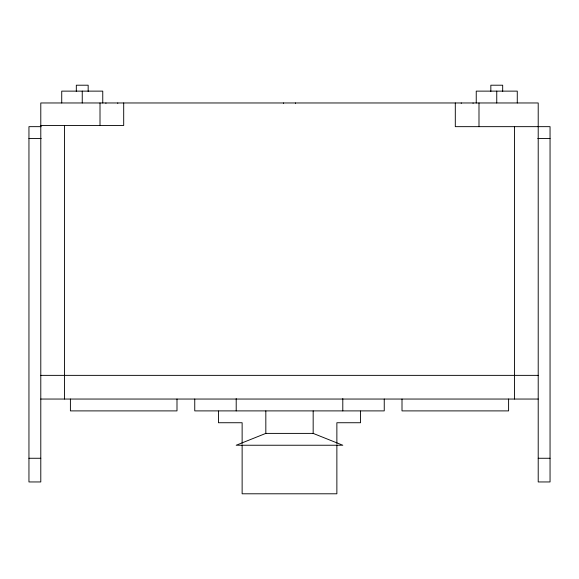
<?xml version="1.0" encoding="UTF-8"?>
<svg xmlns="http://www.w3.org/2000/svg" width="579" height="579" viewBox="0 0 579 579"><rect width="100%" height="100%" fill="white"/><g stroke="black" fill="none" stroke-linecap="round" stroke-linejoin="round"><path stroke-width="0.87" d="M313.188 433.396L265.812 433.396L236.203 445.237L342.797 445.237L313.167 433.396L313.174 410.909M40.791 125.469L123.696 125.469L123.696 102.968M41.232 126.656L28.95 126.656L28.95 481.952L40.791 481.952L40.791 102.968L538.209 102.968L538.209 481.952L550.05 481.952L550.05 126.656L455.304 126.656L455.304 102.968M28.95 138.497L41.232 138.497M537.768 138.497L550.05 138.497M40.791 375.366L538.209 375.366M40.791 399.047L538.209 399.047M28.95 458.264L40.791 458.264M538.209 458.264L550.05 458.264M265.826 410.909L265.833 433.396M517.271 102.968L517.271 91.127L476.242 91.127L476.242 102.968M514.521 126.656L514.521 399.047M508.601 399.047L508.601 410.895L402.007 410.895L402.007 399.047M502.681 91.424L502.681 85.207L490.833 85.207L490.833 91.424M496.753 91.127L496.753 102.968M478.992 102.968L478.992 126.656M473.072 102.968L473.072 103.337M461.224 102.968L461.224 103.337M384.246 399.047L384.246 410.895L194.754 410.895L194.754 399.047M360.558 411.039L360.558 422.735L336.869 422.735L336.869 443.427M342.797 398.613L342.797 410.895M336.869 444.94L336.869 493.793L242.131 493.793L242.131 444.94M295.42 102.968L295.42 103.337M283.58 102.968L283.58 103.337M242.131 443.427L242.131 422.735L218.442 422.735L218.442 411.039M236.203 398.613L236.203 410.895M176.993 399.047L176.993 410.895L70.399 410.895L70.399 399.047M117.776 102.968L117.776 103.337M105.928 102.968L105.928 103.337M102.758 102.968L102.758 91.127L61.729 91.127L61.729 102.968M100.008 102.968L100.008 125.469M88.167 91.424L88.167 85.207L76.319 85.207L76.319 91.424M82.247 91.127L82.247 102.968M64.479 125.469L64.479 399.047"/></g></svg>
